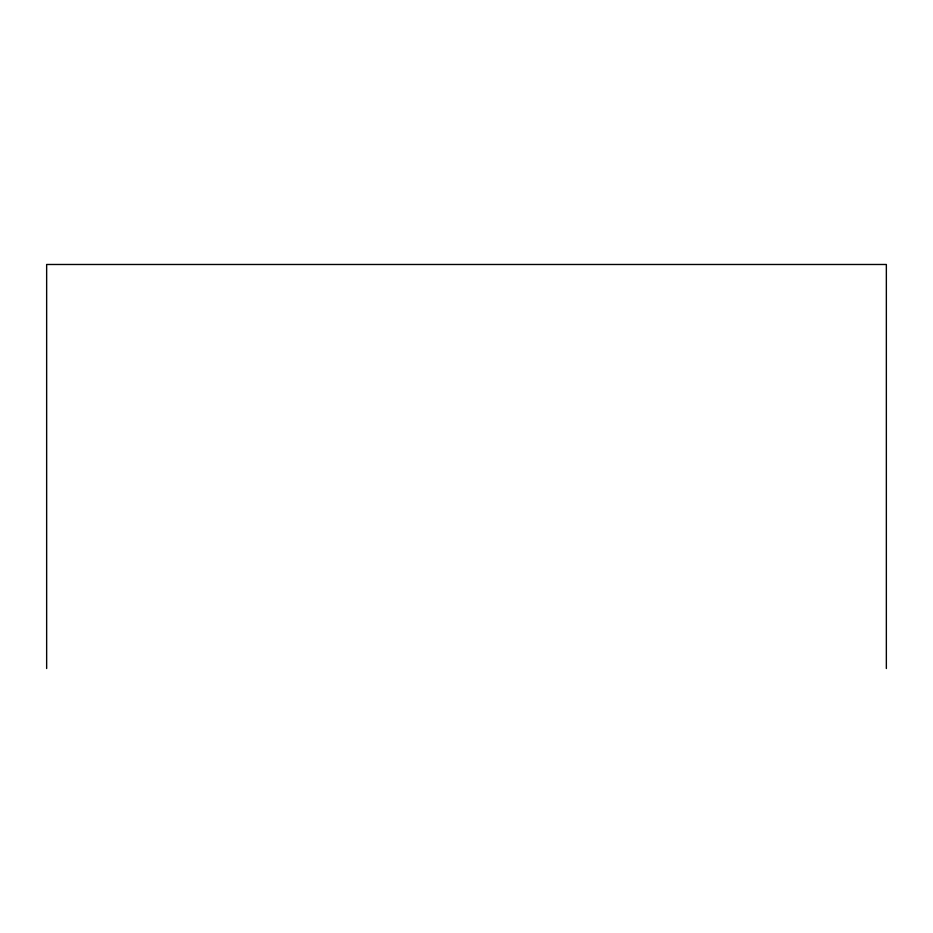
<?xml version="1.0" encoding="UTF-8"?>
<svg xmlns="http://www.w3.org/2000/svg" width="933" height="933" viewBox="0 0 933 933"><rect width="100%" height="100%" fill="white"/><g stroke="black" fill="none" stroke-linecap="round" stroke-linejoin="round"><path stroke-width="1.4" d="M886.35 668.518L886.35 264.482L46.65 264.482L46.65 668.518"/></g></svg>
